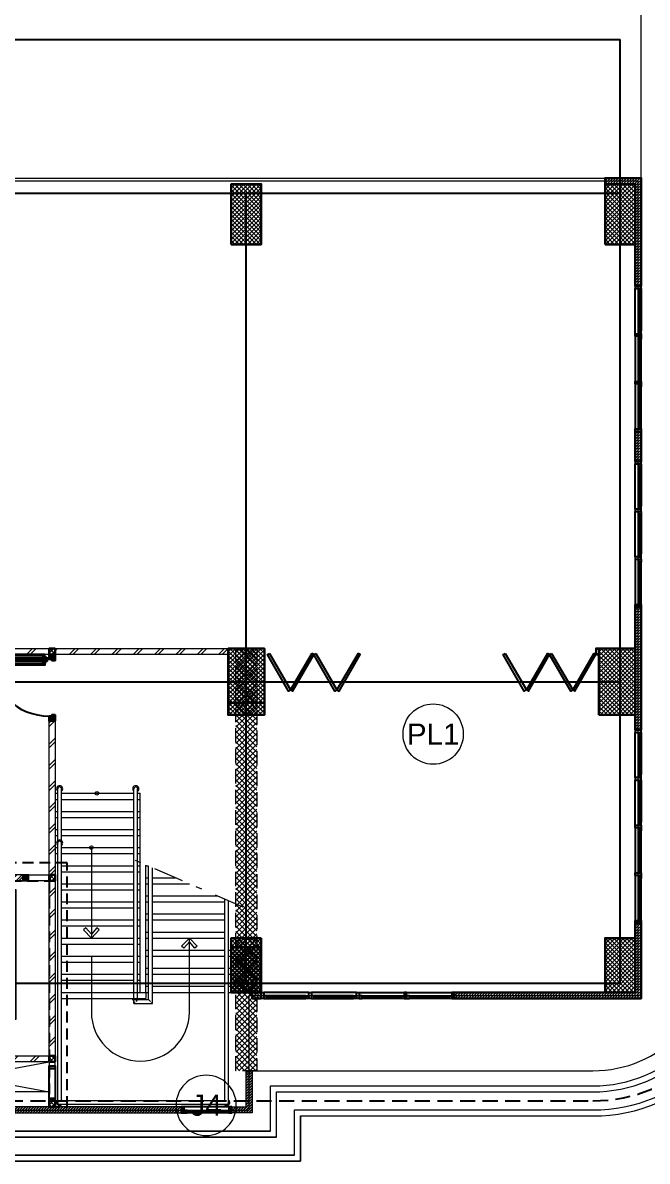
# Model space of a CAD drawing. Header units: millimetres. Extents: x -108 to 357, y -17 to 192.
# Drawn here: x 57.29 to 67.65, y -2.95 to 15.92 of the extents above; entities that cross this region are included whole.
import ezdxf
from ezdxf.enums import TextEntityAlignment as Align

# ---------------------------------------------------------------- set-up
doc = ezdxf.new("R2010")
doc.units = ezdxf.units.MM
for name, pattern in [('$0$HIDDEN', [0.375, 0.25, -0.125]), ('ACAD_ISO02W100', [15, 12, -3]), ('DASHDOT', [1, 0.5, -0.25, 0, -0.25])]:
    doc.linetypes.add(name, pattern=pattern)
doc.layers.get('defpoints').update_dxf_attribs({"color": 1})
for name, color, linetype, lineweight in [('ars', 11, 'Continuous', 0), ('ars @ 1', 11, 'Continuous', 0), ('ARSIR', 31, 'Continuous', 5), ('ARSIR @ 1', 31, 'Continuous', 5), ('ARSIR KOLOM @ 1', 8, 'Continuous', 13), ('DINDING', 71, 'Continuous', 20), ('KACA', 151, 'Continuous', 5), ('KOL', 1, 'Continuous', 30), ('KOLOM', 4, 'Continuous', 9), ('lan', 7, 'Continuous', 15), ('LIFT', 15, 'Continuous', 15), ('NOT', 7, 'Continuous', 20), ('SANITAIR', 15, 'Continuous', 9), ('Stair', 7, 'Continuous', 15), ('tem', 5, 'Continuous', 20)]:
    doc.layers.add(name, color=color, linetype=linetype, lineweight=lineweight)
doc.layers.add('as', color=1, linetype='Continuous', plot=False)
for name, color, linetype in [('HID', 1, 'Continuous'), ('Kusen', 30, 'Continuous'), ('STL', 6, 'Continuous')]:
    doc.layers.add(name, color=color, linetype=linetype)
doc.layers.add('POLYLINE TPAK', color=4, linetype='Continuous', lineweight=20, plot=False)
doc.styles.add('S', font='simplex', dxfattribs={"width": 0.75})
doc.styles.get("Standard").update_dxf_attribs({"font": 'arial.ttf'})
pattern_1 = [(45, (0, -5), (-0.03535534, 0.03535534), []), (135, (0, -5), (-0.03535534, -0.03535534), [])]
pattern_2 = [(225, (1.1, 1e-06), (-0.014142, 0.014142), []), (135, (1.1, 1e-06), (0.014142, 0.014142), [])]
pattern_3 = [(315, (-2e-13, 1e-06), (0.014142, 0.014142), []), (45, (-2e-13, 1e-06), (-0.014142, 0.014142), [])]
pattern_4 = [(45, (1583.21095, -452.5532), (-0.176776695, 0.176776695), []), (45, (1583.27345, -452.5532), (-0.176776695, 0.176776695), [])]
pattern_5 = [(225, (0.55, -51.300008), (0.022097087, -0.022097087), [])]

# ---------------------------------------------------------------- blocks, each defined once
blk = doc.blocks.new('NAV')
blk.add_circle((0, -0.4), 0.4)
at = {"style": 'S', "width": 0.75, "flags": 4}
blk.add_attdef('AV', text='', height=0.3, dxfattribs=at).set_placement((0, -0.4), align=Align.MIDDLE)
blk = doc.blocks.new('k1')
at = {"layer": 'ars'}
h = blk.add_hatch(dxfattribs=at)
h.set_pattern_fill('_USER', color=256, scale=0.05, angle=45, double=1, pattern_type=0)
h.set_pattern_definition(pattern_1)
h.paths.add_polyline_path([(-0.3, -0.55), (0.3, -0.55), (0.3, 0.55), (-0.3, 0.55)])
at = {"layer": 'KOL'}
blk.add_lwpolyline([(-0.3, -0.55), (0.3, -0.55), (0.3, 0.55), (-0.3, 0.55)], close=True, dxfattribs=at)
blk = doc.blocks.new('k3')
at = {"layer": 'ars'}
h = blk.add_hatch(dxfattribs=at)
h.set_pattern_fill('_USER', color=256, scale=0.05, angle=45, double=1, pattern_type=0)
h.set_pattern_definition([(45, (0, -5.05), (-0.03535534, 0.03535534), []), (135, (0, -5.05), (-0.03535534, -0.03535534), [])])
h.paths.add_polyline_path([(-0.25, -0.45), (0.25, -0.45), (0.25, 0.45), (-0.25, 0.45)])
at = {"layer": 'KOL'}
blk.add_lwpolyline([(-0.25, -0.45), (0.25, -0.45), (0.25, 0.45), (-0.25, 0.45)], close=True, dxfattribs=at)
blk = doc.blocks.new('k2')
at = {"layer": 'ars'}
h = blk.add_hatch(dxfattribs=at)
h.set_pattern_fill('_USER', color=256, scale=0.05, angle=45, double=1, pattern_type=0)
h.set_pattern_definition(pattern_1)
h.paths.add_polyline_path([(-0.25, -0.5), (0.25, -0.5), (0.25, 0.5), (-0.25, 0.5)])
at = {"layer": 'KOL'}
blk.add_lwpolyline([(-0.25, -0.5), (0.25, -0.5), (0.25, 0.5), (-0.25, 0.5)], close=True, dxfattribs=at)
blk = doc.blocks.new('T. J2')
at = {"layer": 'KACA', "color": 141}
blk.add_lwpolyline([(-0.379, 0.077), (0.291, 0.077), (0.291, 0.082), (-0.379, 0.082)], close=True, dxfattribs=at)
at = {"layer": 'Kusen'}
for p, q in [((-0.419, 0), (0.331, 0)), ((-0.369, 0.1), (0.281, 0.1)), ((0.281, 0.06), (-0.369, 0.06))]:
    blk.add_line(p, q, dxfattribs=at)
for points in [[(-0.459, 0), (-0.419, 0), (-0.419, 0.1), (-0.459, 0.1)], [(0.331, 0), (0.371, 0), (0.371, 0.1), (0.331, 0.1)]]:
    blk.add_lwpolyline(points, close=True, dxfattribs=at)
for points in [[(-0.369, 0.077), (-0.369, 0.06), (-0.419, 0.06), (-0.419, 0.1), (-0.369, 0.1), (-0.369, 0.082), (-0.379, 0.082), (-0.379, 0.077), (-0.369, 0.077)], [(0.281, 0.077), (0.281, 0.06), (0.331, 0.06), (0.331, 0.1), (0.281, 0.1), (0.281, 0.082), (0.291, 0.082), (0.291, 0.077), (0.281, 0.077)]]:
    blk.add_lwpolyline(points, dxfattribs=at)
blk = doc.blocks.new('BV 320')
at = {"layer": 'KACA'}
for points in [[(0.0275, 3.12), (0.0275, 2.45), (0.0325, 2.45), (0.0325, 3.12)], [(0.0275, 2.33), (0.0275, 1.66), (0.0325, 1.66), (0.0325, 2.33)], [(0.0275, 0.87), (0.0275, 1.54), (0.0325, 1.54), (0.0325, 0.87)], [(0.0275, 0.08), (0.0275, 0.75), (0.0325, 0.75), (0.0325, 0.08)]]:
    blk.add_lwpolyline(points, close=True, dxfattribs=at)
at = {"layer": 'Kusen'}
for p, q in [((-0.05, 2.41), (-0.05, 3.16)), ((0.01, 2.46), (0.01, 3.11)), ((0.05, 3.11), (0.05, 2.46)), ((-0.05, 1.62), (-0.05, 2.37)), ((0.01, 1.67), (0.01, 2.32)), ((0.05, 2.32), (0.05, 1.67)), ((-0.05, 1.58), (-0.05, 0.83)), ((0.01, 1.53), (0.01, 0.88)), ((0.05, 0.88), (0.05, 1.53)), ((-0.05, 0.79), (-0.05, 0.04)), ((0.01, 0.74), (0.01, 0.09)), ((0.05, 0.09), (0.05, 0.74))]:
    blk.add_line(p, q, dxfattribs=at)
for points in [[(-0.05, 3.2), (-0.05, 3.16), (0.05, 3.16), (0.05, 3.2)], [(-0.05, 2.41), (-0.05, 2.37), (0.05, 2.37), (0.05, 2.41)], [(-0.05, 1.58), (-0.05, 1.62), (0.05, 1.62), (0.05, 1.58)], [(-0.05, 0.79), (-0.05, 0.83), (0.05, 0.83), (0.05, 0.79)], [(-0.05, 0), (-0.05, 0.04), (0.05, 0.04), (0.05, 0)]]:
    blk.add_lwpolyline(points, close=True, dxfattribs=at)
for points in [[(0.0275, 3.11), (0.01, 3.11), (0.01, 3.16), (0.05, 3.16), (0.05, 3.11), (0.0325, 3.11), (0.0325, 3.12), (0.0275, 3.12), (0.0275, 3.11)], [(0.0275, 2.46), (0.01, 2.46), (0.01, 2.41), (0.05, 2.41), (0.05, 2.46), (0.0325, 2.46), (0.0325, 2.45), (0.0275, 2.45), (0.0275, 2.46)], [(0.0275, 2.32), (0.01, 2.32), (0.01, 2.37), (0.05, 2.37), (0.05, 2.32), (0.0325, 2.32), (0.0325, 2.33), (0.0275, 2.33), (0.0275, 2.32)], [(0.0275, 1.67), (0.01, 1.67), (0.01, 1.62), (0.05, 1.62), (0.05, 1.67), (0.0325, 1.67), (0.0325, 1.66), (0.0275, 1.66), (0.0275, 1.67)], [(0.0275, 1.53), (0.01, 1.53), (0.01, 1.58), (0.05, 1.58), (0.05, 1.53), (0.0325, 1.53), (0.0325, 1.54), (0.0275, 1.54), (0.0275, 1.53)], [(0.0275, 0.88), (0.01, 0.88), (0.01, 0.83), (0.05, 0.83), (0.05, 0.88), (0.0325, 0.88), (0.0325, 0.87), (0.0275, 0.87), (0.0275, 0.88)], [(0.0275, 0.74), (0.01, 0.74), (0.01, 0.79), (0.05, 0.79), (0.05, 0.74), (0.0325, 0.74), (0.0325, 0.75), (0.0275, 0.75), (0.0275, 0.74)], [(0.0275, 0.09), (0.01, 0.09), (0.01, 0.04), (0.05, 0.04), (0.05, 0.09), (0.0325, 0.09), (0.0325, 0.08), (0.0275, 0.08), (0.0275, 0.09)]]:
    blk.add_lwpolyline(points, dxfattribs=at)
blk = doc.blocks.new('BV 241')
at = {"layer": 'Kusen'}
for p, q in [((-0.415, 0), (-1.165, 0)), ((-1.115, 0.1), (-0.465, 0.1)), ((-0.465, 0.06), (-1.115, 0.06)), ((-0.375, 0), (0.375, 0)), ((0.325, 0.1), (-0.325, 0.1)), ((-0.325, 0.06), (0.325, 0.06)), ((1.115, 0.1), (0.465, 0.1)), ((0.465, 0.06), (1.115, 0.06)), ((0.415, 0), (1.165, 0))]:
    blk.add_line(p, q, dxfattribs=at)
for points in [[(-1.205, 0), (-1.165, 0), (-1.165, 0.1), (-1.205, 0.1)], [(-0.375, 0), (-0.415, 0), (-0.415, 0.1), (-0.375, 0.1)], [(0.415, 0), (0.375, 0), (0.375, 0.1), (0.415, 0.1)], [(1.205, 0), (1.165, 0), (1.165, 0.1), (1.205, 0.1)]]:
    blk.add_lwpolyline(points, close=True, dxfattribs=at)
for points in [[(-1.115, 0.0775), (-1.115, 0.06), (-1.165, 0.06), (-1.165, 0.1), (-1.115, 0.1), (-1.115, 0.0825), (-1.125, 0.0825), (-1.125, 0.0775), (-1.115, 0.0775)], [(-0.465, 0.0775), (-0.465, 0.06), (-0.415, 0.06), (-0.415, 0.1), (-0.465, 0.1), (-0.465, 0.0825), (-0.455, 0.0825), (-0.455, 0.0775), (-0.465, 0.0775)], [(-0.325, 0.0775), (-0.325, 0.06), (-0.375, 0.06), (-0.375, 0.1), (-0.325, 0.1), (-0.325, 0.0825), (-0.335, 0.0825), (-0.335, 0.0775), (-0.325, 0.0775)], [(0.325, 0.0775), (0.325, 0.06), (0.375, 0.06), (0.375, 0.1), (0.325, 0.1), (0.325, 0.0825), (0.335, 0.0825), (0.335, 0.0775), (0.325, 0.0775)], [(0.465, 0.0775), (0.465, 0.06), (0.415, 0.06), (0.415, 0.1), (0.465, 0.1), (0.465, 0.0825), (0.455, 0.0825), (0.455, 0.0775), (0.465, 0.0775)], [(1.115, 0.0775), (1.115, 0.06), (1.165, 0.06), (1.165, 0.1), (1.115, 0.1), (1.115, 0.0825), (1.125, 0.0825), (1.125, 0.0775), (1.115, 0.0775)]]:
    blk.add_lwpolyline(points, dxfattribs=at)
at = {"layer": 'Kusen', "color": 141}
for points in [[(-1.125, 0.0775), (-0.455, 0.0775), (-0.455, 0.0825), (-1.125, 0.0825)], [(0.335, 0.0775), (-0.335, 0.0775), (-0.335, 0.0825), (0.335, 0.0825)], [(1.125, 0.0775), (0.455, 0.0775), (0.455, 0.0825), (1.125, 0.0825)]]:
    blk.add_lwpolyline(points, close=True, dxfattribs=at)
blk = doc.blocks.new("k3'")
at = {"layer": 'ars'}
h = blk.add_hatch(dxfattribs=at)
h.set_pattern_fill('_USER', color=256, scale=0.05, angle=45, double=1, pattern_type=0)
h.set_pattern_definition([(45, (0, -4.975), (-0.03535534, 0.03535534), []), (135, (0, -4.975), (-0.03535534, -0.03535534), [])])
h.paths.add_polyline_path([(-0.25, -0.375), (0.25, -0.375), (0.25, 0.375), (-0.25, 0.375)])
at = {"layer": 'KOL'}
blk.add_lwpolyline([(-0.25, -0.375), (0.25, -0.375), (0.25, 0.375), (-0.25, 0.375)], close=True, dxfattribs=at)
blk = doc.blocks.new("k1'")
at = {"layer": 'ars'}
h = blk.add_hatch(dxfattribs=at)
h.set_pattern_fill('_USER', color=256, scale=0.05, angle=45, double=1, pattern_type=0)
h.set_pattern_definition(pattern_1)
h.paths.add_polyline_path([(-0.3, -0.45), (0.3, -0.45), (0.3, 0.45), (-0.3, 0.45)])
at = {"layer": 'KOL'}
blk.add_lwpolyline([(-0.3, -0.45), (0.3, -0.45), (0.3, 0.45), (-0.3, 0.45)], close=True, dxfattribs=at)
blk = doc.blocks.new('KLOPRAK-10')
at = {"layer": 'ARSIR KOLOM @ 1'}
blk.add_hatch(color=256, dxfattribs=at).paths.add_polyline_path([(390.015, -20.575), (390.115, -20.575), (390.115, -20.475), (390.015, -20.475)])
at = {"layer": 'as'}
blk.add_line((390.115, -20.475), (390.015, -20.575), dxfattribs=at)
blk.add_lwpolyline([(390.015, -20.475), (390.115, -20.575)], dxfattribs=at)
at = {"layer": 'KOLOM'}
blk.add_lwpolyline([(390.015, -20.575), (390.115, -20.575), (390.115, -20.475), (390.015, -20.475)], close=True, dxfattribs=at)
blk = doc.blocks.new('D-P90')
at = {"layer": 'ars'}
h = blk.add_hatch(dxfattribs=at)
h.set_pattern_fill('ANSI37', color=256, scale=0.005, angle=-90, style=0)
h.set_pattern_definition([(45, (-1350.94906, -1248.591899), (0.01122532015, -0.01122532015), []), (315, (-1350.94906, -1248.591899), (-0.01122532015, -0.01122532015), [])])
h.paths.add_polyline_path([(0.009, -0.183, -0.414214), (0.01, -0.184), (0.01, -1.116, -0.414214), (0.009, -1.117), (-0.034, -1.117, 0.414214), (-0.037, -1.12), (-0.037, -1.142, -1), (-0.038, -1.142), (-0.038, -0.158, -1), (-0.037, -0.158), (-0.037, -0.181, 0.414214), (-0.034, -0.183)])
at = {"layer": 'as'}
for p, q in [((-0.04, -0.158), (-0.046, -0.158)), ((-0.042, -0.161), (-0.042, -0.155))]:
    blk.add_line(p, q, dxfattribs=at)
at = {"layer": 'HID'}
for p, q in [((-0.044, -0.125), (-0.092, -0.077)), ((-0.042, -0.123), (-0.091, -0.075)), ((-0.066, -0.147), (-0.023, -0.104)), ((-0.063, -0.147), (-0.023, -0.107)), ((0.966, -0.147), (0.923, -0.104)), ((0.963, -0.147), (0.923, -0.107)), ((0.942, -0.123), (0.991, -0.075)), ((0.944, -0.125), (0.992, -0.077))]:
    blk.add_line(p, q, dxfattribs=at)
for points in [[(-0.044, -0.125), (-0.044, -0.125), (-0.042, -0.123), (-0.042, -0.123)], [(0.944, -0.125), (0.944, -0.125), (0.942, -0.123), (0.942, -0.123)]]:
    blk.add_lwpolyline(points, dxfattribs=at)
at = {"layer": 'KOL'}
blk.add_line((0.97, -0.13), (0.97, -0.15), dxfattribs=at)
at = {"layer": 'Kusen'}
for p, q in [((-0.042, -0.155), (-0.038, -0.156)), ((-0.042, -0.157), (-0.038, -0.158))]:
    blk.add_line(p, q, dxfattribs=at)
at = {"layer": 'Kusen', "ltscale": 2}
for p, q in [((-0.099, -0.221), (-0.099, -1.06)), ((-0.079, -0.241), (-0.079, -1.06)), ((-0.074, -0.211), (-0.04, -0.211)), ((-0.074, -0.221), (-0.074, -0.211)), ((-0.074, -0.251), (-0.074, -0.241)), ((-0.074, -0.251), (-0.04, -0.251)), ((-0.061, -0.251), (-0.061, -0.211)), ((-0.04, -0.251), (-0.04, -0.211)), ((0.046, -0.211), (0.012, -0.211)), ((0.012, -0.251), (0.012, -0.211)), ((0.046, -0.251), (0.012, -0.251)), ((0.033, -0.251), (0.033, -0.211)), ((0.046, -0.221), (0.046, -0.211)), ((0.046, -0.251), (0.046, -0.241)), ((0.053, -0.241), (0.053, -1.06)), ((0.073, -0.221), (0.073, -1.06)), ((-0.074, -1.05), (-0.04, -1.05)), ((-0.074, -1.05), (-0.074, -1.06)), ((-0.074, -1.08), (-0.074, -1.09)), ((-0.074, -1.09), (-0.04, -1.09)), ((-0.061, -1.05), (-0.061, -1.09)), ((-0.04, -1.05), (-0.04, -1.09)), ((0.046, -1.05), (0.012, -1.05)), ((0.012, -1.05), (0.012, -1.09)), ((0.046, -1.09), (0.012, -1.09)), ((0.033, -1.05), (0.033, -1.09)), ((0.046, -1.05), (0.046, -1.06)), ((0.046, -1.08), (0.046, -1.09))]:
    blk.add_line(p, q, dxfattribs=at)
for points in [[(-0.099, -0.241), (-0.061, -0.241), (-0.061, -0.221), (-0.099, -0.221), (-0.099, -0.241)], [(0.073, -0.241), (0.033, -0.241), (0.033, -0.221), (0.073, -0.221), (0.073, -0.241)], [(-0.101, -1.06), (-0.061, -1.06), (-0.061, -1.08), (-0.101, -1.08), (-0.101, -1.06)], [(0.073, -1.06), (0.033, -1.06), (0.033, -1.08), (0.073, -1.08), (0.073, -1.06)]]:
    blk.add_lwpolyline(points, dxfattribs=at)
at = {"layer": 'Kusen'}
blk.add_circle((-0.042, -0.158), 0.001, dxfattribs=at)
for radius, start, end in [(0.0025, 75.7804, 11.3851), (0.961, 270, 0.4597)]:
    blk.add_arc((-0.042, -0.158), radius, start, end, dxfattribs=at)
at = {"layer": 'STL'}
for p, q in [((-0.038, -0.158), (-0.038, -1.142)), ((-0.037, -0.181), (-0.037, -0.158)), ((-0.034, -0.183), (0.009, -0.183)), ((0.01, -0.184), (0.01, -1.116)), ((-0.037, -1.12), (-0.037, -1.142)), ((-0.034, -1.117), (0.009, -1.117))]:
    blk.add_line(p, q, dxfattribs=at)
for points in [[(0, -0.1), (0, -0.103), (-0.019, -0.103, 0.414214), (-0.02, -0.105), (-0.02, -0.148, -0.414214), (-0.022, -0.15), (-0.068, -0.15, -0.414214), (-0.07, -0.148), (-0.07, -0.13), (-0.067, -0.13), (-0.067, -0.146, 0.414214), (-0.065, -0.147), (-0.024, -0.147, 0.414214), (-0.023, -0.146), (-0.023, -0.102, -0.414214), (-0.021, -0.1)], [(0.9, -0.1), (0.9, -0.103), (0.919, -0.103, -0.414214), (0.92, -0.105), (0.92, -0.148, 0.414214), (0.922, -0.15), (0.968, -0.15, 0.414214), (0.97, -0.148), (0.97, -0.13), (0.967, -0.13), (0.967, -0.146, -0.414214), (0.966, -0.147), (0.925, -0.147, -0.414214), (0.923, -0.146), (0.923, -0.102, 0.414214), (0.921, -0.1)]]:
    blk.add_lwpolyline(points, format="xyb", close=True, dxfattribs=at)
blk.add_lwpolyline([(0.009, -0.182), (-0.034, -0.182, -0.414214), (-0.035, -0.181), (-0.035, -0.158, 1), (-0.04, -0.158), (-0.04, -1.142, 1), (-0.035, -1.142), (-0.035, -1.12, -0.414214), (-0.034, -1.119), (0.009, -1.119, 0.414214), (0.012, -1.116), (0.012, -0.184)], format="xyb", dxfattribs=at)
for centre, radius, start, end in [((-0.038, -0.158), 0.00075, 0, 180), ((-0.034, -0.181), 0.0025, 180, 270), ((0.009, -0.184), 0.0025, 360, 90), ((0.009, -0.184), 0.001, 360, 90), ((-0.034, -1.12), 0.0025, 90, 180), ((0.009, -1.116), 0.001, 270, 0), ((-0.038, -1.142), 0.00075, 180, 0)]:
    blk.add_arc(centre, radius, start, end, dxfattribs=at)
blk = doc.blocks.new('PINTU DARURAT')
at = {"layer": 'ARSIR'}
h = blk.add_hatch(dxfattribs=at)
h.set_pattern_fill('_USER', color=256, scale=0.02, angle=315, style=0, double=1, pattern_type=0)
h.set_pattern_definition(pattern_3)
edge = h.paths.add_edge_path()
edge.add_line((0, 0), (0.1, 0))
edge.add_line((0.1, 0), (0.1, 0.05))
edge.add_line((0.1, 0.05), (0.077, 0.05))
edge.add_line((0.077, 0.05), (0.077, 0.096))
edge.add_arc((0.076, 0.096), 0.0015, 360, 450)
edge.add_line((0.075, 0.097), (0.035, 0.097))
edge.add_arc((0.035, 0.096), 0.0015, 90, 180)
edge.add_line((0.033, 0.096), (0.033, 0.08))
edge.add_line((0.033, 0.08), (0.03, 0.08))
edge.add_line((0.03, 0.08), (0.03, 0.1))
edge.add_line((0.03, 0.1), (0, 0.1))
edge.add_line((0, 0.1), (0, 0))
h = blk.add_hatch(dxfattribs=at)
h.set_pattern_fill('_USER', color=256, scale=0.02, angle=315, style=0, double=1, pattern_type=0)
h.set_pattern_definition(pattern_3)
edge = h.paths.add_edge_path()
edge.add_line((0, 0), (0.1, 0))
edge.add_line((0.1, 0), (0.1, 0.05))
edge.add_line((0.1, 0.05), (0.077, 0.05))
edge.add_line((0.077, 0.05), (0.077, 0.096))
edge.add_arc((0.076, 0.096), 0.0015, 360, 450)
edge.add_line((0.075, 0.097), (0.035, 0.097))
edge.add_arc((0.035, 0.096), 0.0015, 90, 180)
edge.add_line((0.033, 0.096), (0.033, 0.08))
edge.add_line((0.033, 0.08), (0.03, 0.08))
edge.add_line((0.03, 0.08), (0.03, 0.1))
edge.add_line((0.03, 0.1), (0, 0.1))
edge.add_line((0, 0.1), (0, 0))
h = blk.add_hatch(dxfattribs=at)
h.set_pattern_fill('_USER', color=256, scale=0.02, angle=315, style=0, double=1, pattern_type=0)
h.set_pattern_definition(pattern_2)
edge = h.paths.add_edge_path()
edge.add_line((1.1, 0), (1, 0))
edge.add_line((1, 0), (1, 0.05))
edge.add_line((1, 0.05), (1.023, 0.05))
edge.add_line((1.023, 0.05), (1.023, 0.096))
edge.add_arc((1.024, 0.096), 0.0015, -630, -540, ccw=False)
edge.add_line((1.024, 0.097), (1.065, 0.097))
edge.add_arc((1.065, 0.096), 0.0015, -360, -270, ccw=False)
edge.add_line((1.067, 0.096), (1.067, 0.08))
edge.add_line((1.067, 0.08), (1.07, 0.08))
edge.add_line((1.07, 0.08), (1.07, 0.1))
edge.add_line((1.07, 0.1), (1.1, 0.1))
edge.add_line((1.1, 0.1), (1.1, 0))
h = blk.add_hatch(dxfattribs=at)
h.set_pattern_fill('_USER', color=256, scale=0.02, angle=315, style=0, double=1, pattern_type=0)
h.set_pattern_definition(pattern_2)
edge = h.paths.add_edge_path()
edge.add_line((1.1, 0), (1, 0))
edge.add_line((1, 0), (1, 0.05))
edge.add_line((1, 0.05), (1.023, 0.05))
edge.add_line((1.023, 0.05), (1.023, 0.096))
edge.add_arc((1.024, 0.096), 0.0015, -630, -540, ccw=False)
edge.add_line((1.024, 0.097), (1.065, 0.097))
edge.add_arc((1.065, 0.096), 0.0015, -360, -270, ccw=False)
edge.add_line((1.067, 0.096), (1.067, 0.08))
edge.add_line((1.067, 0.08), (1.07, 0.08))
edge.add_line((1.07, 0.08), (1.07, 0.1))
edge.add_line((1.07, 0.1), (1.1, 0.1))
edge.add_line((1.1, 0.1), (1.1, 0))
at = {"layer": 'KOL'}
blk.add_line((1.1, 0.1), (1.1, 0), dxfattribs=at)
blk.add_line((1.1, 0.1), (1.1, 0), dxfattribs=at)
blk.add_line((1.1, 0.1), (1.1, 0), dxfattribs=at)
blk.add_line((1.1, 0.1), (1.1, 0), dxfattribs=at)
for points in [[(0, 0), (0.1, 0), (0.1, 0.05), (0.077, 0.05), (0.077, 0.096, 0.414214), (0.075, 0.097), (0.035, 0.097, 0.414214), (0.033, 0.096), (0.033, 0.08), (0.03, 0.08), (0.03, 0.1), (0, 0.1)], [(0, 0), (0.1, 0), (0.1, 0.05), (0.077, 0.05), (0.077, 0.096, 0.414214), (0.075, 0.097), (0.035, 0.097, 0.414214), (0.033, 0.096), (0.033, 0.08), (0.03, 0.08), (0.03, 0.1), (0, 0.1)], [(1.1, 0), (1, 0), (1, 0.05), (1.023, 0.05), (1.023, 0.096, -0.414214), (1.024, 0.097), (1.065, 0.097, -0.414214), (1.067, 0.096), (1.067, 0.08), (1.07, 0.08), (1.07, 0.1), (1.1, 0.1)], [(1.1, 0), (1, 0), (1, 0.05), (1.023, 0.05), (1.023, 0.096, -0.414214), (1.024, 0.097), (1.065, 0.097, -0.414214), (1.067, 0.096), (1.067, 0.08), (1.07, 0.08), (1.07, 0.1), (1.1, 0.1)]]:
    blk.add_lwpolyline(points, format="xyb", close=True, dxfattribs=at)
at = {"layer": 'Kusen', "xscale": -1, "rotation": 180}
blk.add_blockref('D-P90', (0.1, -0.05), dxfattribs=at)
blk = doc.blocks.new('K 10.10')
at = {"layer": 'ars'}
h = blk.add_hatch(dxfattribs=at)
h.set_pattern_fill('_USER', color=256, scale=0.05, angle=45, double=1, pattern_type=0)
h.set_pattern_definition([(45, (0, 0), (-0.035355339, 0.035355339), []), (135, (0, 0), (-0.035355339, -0.035355339), [])])
h.paths.add_polyline_path([(1560.538, 1380.407), (1560.638, 1380.407), (1560.638, 1380.507), (1560.538, 1380.507)])
at = {"layer": 'KOL'}
blk.add_lwpolyline([(1560.538, 1380.407), (1560.638, 1380.407), (1560.638, 1380.507), (1560.538, 1380.507)], close=True, dxfattribs=at)
blk = doc.blocks.new('P.SHAFT')
for points in [[(-0.05, 0.54), (-0.05, 0.58), (0.05, 0.58), (0.05, 0.54)], [(-0.05, 0.04), (-0.05, 0.54), (0.05, 0.54), (0.05, 0.04)], [(-0.05, 0), (-0.05, 0.04), (0.05, 0.04), (0.05, 0)]]:
    blk.add_lwpolyline(points, close=True)
blk = doc.blocks.new('T.DAR')
at = {"layer": 'ars'}
h = blk.add_hatch(dxfattribs=at)
h.set_pattern_fill('ANSI31', color=256, scale=0.25, style=0)
h.set_pattern_definition(pattern_5)
h.paths.add_polyline_path([(0.2, 7), (0.3, 7), (0.3, 7.6), (0.55, 7.6), (0.55, 7.7), (0.2, 7.7)])
h = blk.add_hatch(dxfattribs=at)
h.set_pattern_fill('ANSI31', color=256, scale=0.25, style=0)
h.set_pattern_definition(pattern_5)
edge = h.paths.add_edge_path()
edge.add_line((0.2, 7), (0.2, 7.7))
edge.add_line((0.2, 7.7), (0.55, 7.7))
edge.add_line((0.55, 7.7), (0.55, 7.6))
edge.add_line((0.55, 7.6), (0.3, 7.6))
edge.add_line((0.3, 7.6), (0.3, 7))
edge.add_line((0.3, 7), (0.2, 7))
h = blk.add_hatch(dxfattribs=at)
h.set_pattern_fill('ANSI31', color=256, scale=0.25, style=0)
h.set_pattern_definition([(225, (6.599998, -51.300008), (0.022097087, -0.022097087), [])])
h.paths.add_polyline_path([(6.5, 7), (6.6, 7), (6.6, 7.7), (1.38, 7.7), (1.38, 7.6), (6.5, 7.6)])
h = blk.add_hatch(dxfattribs=at)
h.set_pattern_fill('ANSI37', color=256, scale=0.02, style=0)
h.set_pattern_definition([(45, (268.691906, -190.19392), (-0.044901281, 0.044901281), []), (135, (268.691906, -190.19392), (-0.044901281, -0.044901281), [])])
h.paths.add_polyline_path([(0.475, 0), (0.125, 0), (0.125, 7), (0.475, 7)])
h = blk.add_hatch(dxfattribs=at)
h.set_pattern_fill('ANSI37', color=256, scale=0.02, style=0)
h.set_pattern_definition([(45, (6.5, -8e-06), (-0.0449013, 0.0449013), []), (135, (6.5, -8e-06), (-0.0449013, -0.0449013), [])])
h.paths.add_polyline_path([(6.45, 2.2), (6.8, 2.2), (6.8, 7), (6.45, 7)])
h = blk.add_hatch(dxfattribs=at)
h.set_pattern_fill('TEMBOK', color=256, scale=0.25)
h.set_pattern_definition([(45, (6.5, -51.72), (-0.1767767, 0.1767767), []), (45, (6.5625, -51.72), (-0.1767767, 0.1767767), [])])
h.paths.add_polyline_path([(6.55, 3.17), (6.45, 3.17), (6.45, 4.95), (6.55, 4.95)])
h = blk.add_hatch(dxfattribs=at)
h.set_pattern_fill('TEMBOK', color=256, scale=0.25)
h.set_pattern_definition([(45, (0.71143, -49.94), (-0.1767767, 0.1767767), []), (45, (0.77393, -49.94), (-0.1767767, 0.1767767), [])])
h.paths.add_polyline_path([(5.861, 3.75), (6.45, 3.75), (6.45, 3.85), (5.861, 3.85)])
at = {"layer": 'ars @ 1'}
h = blk.add_hatch(dxfattribs=at)
h.set_pattern_fill('TEMBOK', color=256, scale=0.25)
h.set_pattern_definition([(45, (33.3, 5.805), (-0.1767767, 0.1767767), []), (45, (33.3625, 5.805), (-0.1767767, 0.1767767), [])])
h.paths.add_polyline_path([(6.4, 6.85), (6.4, 6.75), (3.662, 6.75), (3.662, 6.85)])
h = blk.add_hatch(dxfattribs=at)
h.set_pattern_fill('TEMBOK', color=256, scale=0.25)
h.set_pattern_definition([(45, (1583.11878, -452.5532), (-0.176776695, 0.176776695), []), (45, (1583.18128, -452.5532), (-0.176776695, 0.176776695), [])])
h.paths.add_polyline_path([(3.57, 1.2), (3.47, 1.2), (3.47, 6.75), (3.57, 6.75)])
h = blk.add_hatch(dxfattribs=at)
h.set_pattern_fill('TEMBOK', color=256, scale=0.25)
h.set_pattern_definition(pattern_4)
h.paths.add_polyline_path([(0.6, 0), (0.6, 0.1), (3.562, 0.1), (3.562, 0)])
h = blk.add_hatch(dxfattribs=at)
h.set_pattern_fill('TEMBOK', color=256, scale=0.25)
h.set_pattern_definition(pattern_4)
h.paths.add_polyline_path([(3.662, 0), (3.662, 0.1), (5.1, 0.1), (5.1, 0)])
at = {"layer": 'ARSIR @ 1'}
h = blk.add_hatch(dxfattribs=at)
h.set_pattern_fill('ANSI32', color=256, scale=0.01, style=0, double=1)
h.set_pattern_definition([(45, (0.79921, 3.74999), (0.067352, -0.067352), []), (45, (0.79921, 3.79489), (0.067352, -0.067352), [])])
h.paths.add_polyline_path([(4.006, 3.85), (4.006, 3.75), (4.249, 3.75), (4.249, 3.85)])
h = blk.add_hatch(dxfattribs=at)
h.set_pattern_fill('ANSI32', color=256, scale=0.01, style=0, double=1)
h.set_pattern_definition([(45, (2.49209, 3.74999), (0.067352, -0.067352), []), (45, (2.49209, 3.79489), (0.067352, -0.067352), [])])
h.paths.add_polyline_path([(5.655, 3.85), (5.655, 3.75), (5.761, 3.75), (5.761, 3.85)])
at = {"layer": 'defpoints', "color": 3, "linetype": 'ACAD_ISO02W100', "ltscale": 0.015}
blk.add_lwpolyline([(6.45, 3.55), (6.45, 3.85), (3.57, 3.85), (3.57, 7.6), (3.57, 7.6), (3.27, 7.6), (3.27, 3.55), (6.45, 3.55)], dxfattribs=at)
at = {"layer": 'DINDING'}
for points in [[(4.006, 3.85), (4.006, 3.75), (4.249, 3.75), (4.249, 3.85)], [(5.655, 3.85), (5.655, 3.75), (5.761, 3.75), (5.761, 3.85)]]:
    blk.add_lwpolyline(points, close=True, dxfattribs=at)
at = {"layer": 'KOLOM', "linetype": 'ACAD_ISO02W100', "ltscale": 0.02}
for points in [[(0.475, 0), (0.125, 0), (0.125, 7), (0.475, 7)], [(6.8, 2.2), (6.45, 2.2), (6.45, 7), (6.8, 7)]]:
    blk.add_lwpolyline(points, close=True, dxfattribs=at)
at = {"layer": 'lan', "linetype": 'Continuous'}
for p, q in [((3.57, 7.35), (6.25, 7.35)), ((6.25, 7.35), (6.25, 6.85))]:
    blk.add_line(p, q, dxfattribs=at)
for points in [[(6.25, 7.35), (3.57, 6.85)], [(6.25, 6.85), (3.57, 7.35)]]:
    blk.add_lwpolyline(points, dxfattribs=at)
at = {"layer": 'LIFT'}
for points in [[(4.114, 4.003), (5.754, 4.003), (5.754, 6.143), (4.114, 6.143)], [(4.134, 4.023), (5.734, 4.023), (5.734, 6.123), (4.134, 6.123)], [(4.249, 3.932), (5.655, 3.932), (5.655, 3.968), (4.249, 3.968)], [(4.249, 3.932), (4.402, 3.932), (4.402, 3.968), (4.249, 3.968)], [(5.502, 3.932), (5.655, 3.932), (5.655, 3.968), (5.502, 3.968)], [(4.402, 3.85), (4.249, 3.85), (4.249, 3.897), (4.402, 3.897)], [(4.402, 3.897), (5.502, 3.897), (5.502, 3.932), (4.402, 3.932)], [(5.502, 3.85), (5.655, 3.85), (5.655, 3.897), (5.502, 3.897)]]:
    blk.add_lwpolyline(points, close=True, dxfattribs=at)
for points in [[(4.249, 3.85), (4.249, 3.75), (4.309, 3.75), (4.367, 3.815), (4.402, 3.815), (4.402, 3.85), (4.249, 3.85)], [(5.655, 3.85), (5.655, 3.75), (5.594, 3.75), (5.537, 3.815), (5.502, 3.815), (5.502, 3.85), (5.655, 3.85)]]:
    blk.add_lwpolyline(points, dxfattribs=at)
at = {"layer": 'tem'}
blk.add_lwpolyline([(0.2, 7), (0.2, 7.7), (0.55, 7.7), (0.55, 7.6), (0.3, 7.6), (0.3, 7), (0.2, 7)], dxfattribs=at)
blk.add_lwpolyline([(0.2, 7), (0.2, 7.7), (0.55, 7.7), (0.55, 7.6), (0.3, 7.6), (0.3, 7), (0.2, 7)], dxfattribs=at)
for points in [[(1.38, 7.7), (1.38, 7.6), (6.5, 7.6), (6.5, 7), (6.6, 7), (6.6, 7.7)], [(3.57, 6.92), (3.47, 6.92), (3.47, 6.85), (3.57, 6.85)], [(6.45, 6.85), (6.45, 6.75), (3.57, 6.75), (3.57, 6.85)], [(3.57, 1.2), (3.47, 1.2), (3.47, 6.75), (3.57, 6.75)], [(3.57, 3.75), (3.57, 3.85), (3.906, 3.85), (3.906, 3.75)], [(5.861, 3.75), (5.861, 3.85), (6.45, 3.85), (6.45, 3.75)], [(0.6, 0), (0.6, 0.1), (3.47, 0.1), (3.47, 0)], [(3.57, 0), (3.57, 0.1), (6.2, 0.1), (6.2, 0)]]:
    blk.add_lwpolyline(points, close=True, dxfattribs=at)
at = {"color": 2}
for p in [(-386.108, 24.325), (-384.253, 24.325)]:
    blk.add_blockref('KLOPRAK-10', p, dxfattribs=at)
at = {"color": 2, "xscale": -1, "rotation": 270}
blk.add_blockref('PINTU DARURAT', (3.47, 0.1), dxfattribs=at)
at = {"layer": 'KOL', "xscale": -1, "rotation": 180}
for name, p in [("k3'", (0.3, 5.325)), ("k3'", (0.3, 5.325)), ('k1', (0.3, 0.55)), ('k1', (6.5, 0.55))]:
    blk.add_blockref(name, p, dxfattribs=at)
at = {"layer": 'KOLOM', "extrusion": (0, 0, -1), "xscale": -1, "zscale": -1, "rotation": 180}
for p in [(-1564.108, 1388.007), (-1564.108, 1387.257), (-1564.108, 1384.257), (-1564.108, 1380.507)]:
    blk.add_blockref('K 10.10', p, dxfattribs=at)
at = {"layer": 'Kusen'}
blk.add_blockref('T. J2', (0.999, 7.6), dxfattribs=at)
blk.add_blockref('T. J2', (0.999, 7.6), dxfattribs=at)
at = {"layer": 'Kusen', "color": 2, "rotation": 179.9999772094499}
blk.add_blockref('P.SHAFT', (3.52, 7.5), dxfattribs=at)
blk = doc.blocks.new('A-DAS')
at = {"layer": 'ars'}
h = blk.add_hatch(dxfattribs=at)
h.set_pattern_fill('ANSI31', color=256, scale=0.01, angle=180, style=0)
h.set_pattern_definition([(225, (36.35, 14.9), (0.02245064, -0.02245064), [])])
h.paths.add_polyline_path([(36.95, 16), (36.6, 16), (36.6, 15.9), (36.85, 15.9), (36.85, 14.21), (36.95, 14.21)])
h.paths.add_polyline_path([(36.6, 16), (36.35, 16), (36.35, 15.9), (36.6, 15.9)])
h = blk.add_hatch(dxfattribs=at)
h.set_pattern_fill('ANSI31', color=256, scale=0.01, angle=180, style=0)
h.set_pattern_definition([(225, (36.85, 10.7), (0.0224506, -0.0224506), [])])
h.paths.add_polyline_path([(36.95, 11.8), (36.85, 11.8), (36.85, 11.3), (36.95, 11.3)])
h = blk.add_hatch(dxfattribs=at)
h.set_pattern_fill('ANSI31', color=256, scale=0.01, angle=180, style=0)
h.set_pattern_definition([(225, (36.85, 7.1), (0.02245064, -0.02245064), [])])
h.paths.add_polyline_path([(36.95, 8.89), (36.85, 8.89), (36.85, 6.85), (36.95, 6.85)])
h = blk.add_hatch(dxfattribs=at)
h.set_pattern_fill('ANSI31', color=256, scale=0.01, angle=180, style=0)
h.set_pattern_definition([(225, (-37.8, 2.65), (0.02245064, -0.02245064), [])])
h.paths.add_polyline_path([(33.85, 2.5), (33.85, 2.4), (36.95, 2.4), (36.95, 3.65), (36.85, 3.65), (36.85, 2.5)])
h = blk.add_hatch(dxfattribs=at)
h.set_pattern_fill('ANSI31', color=256, scale=0.01, style=0)
h.set_pattern_definition([(315, (16.350002, 2.500002), (-0.02245064, -0.02245064), [])])
h.paths.add_polyline_path([(30.5, 2.5), (30.65, 2.5), (30.65, 2.4), (30.5, 2.4)])
h = blk.add_hatch(dxfattribs=at)
h.set_pattern_fill('ANSI31', color=256, scale=0.25, style=0)
h.set_pattern_definition([(45, (24.100002, 59.5), (-0.022097087, 0.022097087), [])])
h.paths.add_polyline_path([(24.2, 1.2), (24.1, 1.2), (24.1, 0.5), (29.32, 0.5), (29.32, 0.6), (24.2, 0.6)])
h = blk.add_hatch(dxfattribs=at)
h.set_pattern_fill('ANSI31', color=256, scale=0.25, style=0)
h.set_pattern_definition([(45, (30.15, 59.5), (-0.022097087, 0.022097087), [])])
edge = h.paths.add_edge_path()
edge.add_line((30.5, 1.2), (30.5, 0.5))
edge.add_line((30.5, 0.5), (30.15, 0.5))
edge.add_line((30.15, 0.5), (30.15, 0.6))
edge.add_line((30.15, 0.6), (30.4, 0.6))
edge.add_line((30.4, 0.6), (30.4, 1.2))
edge.add_line((30.4, 1.2), (30.5, 1.2))
for p, q in [((27.274, 0.894), (27.274, 5.875)), ((27.336, 0.956), (27.336, 5.875)), ((28.536, 2.316), (28.536, 5.875)), ((28.599, 2.379), (28.599, 5.875)), ((27.23, 5.7), (27.274, 5.7)), ((27.348, 5.7), (28.536, 5.7)), ((28.599, 5.7), (28.643, 5.7)), ((27.23, 5.4), (27.274, 5.4)), ((27.348, 5.4), (28.536, 5.4)), ((28.599, 5.4), (28.643, 5.4)), ((27.23, 5.1), (27.274, 5.1)), ((27.348, 5.1), (28.536, 5.1)), ((28.599, 5.1), (28.643, 5.1)), ((27.274, 3.633), (27.274, 4.975)), ((27.336, 3.605), (27.336, 4.975)), ((28.536, 3.095), (28.536, 4.975)), ((28.599, 3.068), (28.599, 4.944)), ((27.23, 4.8), (27.274, 4.8)), ((27.23, 4.8), (27.274, 4.8)), ((27.336, 4.8), (28.536, 4.8)), ((27.348, 4.8), (28.536, 4.8)), ((28.599, 4.8), (28.643, 4.8)), ((28.599, 4.8), (28.643, 4.8)), ((28.781, 2.379), (28.781, 4.592)), ((28.781, 2.379), (28.781, 4.592)), ((28.844, 2.316), (28.844, 4.565)), ((28.844, 2.348), (28.844, 4.565)), ((27.336, 4.5), (28.536, 4.5)), ((27.348, 4.5), (28.536, 4.5)), ((28.599, 4.5), (28.643, 4.5)), ((28.599, 4.5), (28.643, 4.5)), ((28.737, 4.4), (28.781, 4.4)), ((28.737, 4.4), (28.781, 4.4)), ((28.844, 4.4), (29.226, 4.4)), ((28.844, 4.4), (29.226, 4.4)), ((27.336, 4.2), (28.536, 4.2)), ((27.348, 4.2), (28.536, 4.2)), ((28.599, 4.2), (28.643, 4.2)), ((28.599, 4.2), (28.643, 4.2)), ((28.737, 4.1), (28.781, 4.1)), ((28.737, 4.1), (28.781, 4.1)), ((28.844, 4.1), (29.919, 4.1)), ((28.844, 4.1), (29.919, 4.1)), ((30.044, 0.956), (30.044, 4.046)), ((30.044, 0.706), (30.044, 4.046)), ((30.106, 0.894), (30.106, 4.019)), ((30.106, 0.644), (30.106, 4.019)), ((27.274, 0.644), (27.274, 3.783)), ((27.336, 3.9), (28.536, 3.9)), ((27.348, 3.9), (28.536, 3.9)), ((28.599, 3.9), (28.643, 3.9)), ((28.599, 3.9), (28.643, 3.9)), ((28.737, 3.8), (28.781, 3.8)), ((28.737, 3.8), (28.781, 3.8)), ((28.844, 3.8), (30.044, 3.8)), ((28.844, 3.8), (30.044, 3.8)), ((27.336, 0.706), (27.336, 3.755)), ((27.348, 3.6), (28.536, 3.6)), ((27.369, 3.6), (28.536, 3.6)), ((28.599, 3.6), (28.643, 3.6)), ((28.599, 3.6), (28.643, 3.6)), ((28.737, 3.5), (28.781, 3.5)), ((28.737, 3.5), (28.781, 3.5)), ((28.844, 3.5), (30.044, 3.5)), ((28.844, 3.5), (30.044, 3.5)), ((27.336, 3.3), (27.349, 3.3)), ((27.348, 3.3), (28.536, 3.3)), ((28.062, 3.3), (28.536, 3.3)), ((28.599, 3.3), (28.643, 3.3)), ((28.599, 3.3), (28.643, 3.3)), ((28.737, 3.2), (28.781, 3.2)), ((28.737, 3.2), (28.781, 3.2)), ((28.844, 3.2), (30.044, 3.2)), ((28.844, 3.2), (30.044, 3.2)), ((30.106, 3.2), (30.15, 3.2)), ((27.336, 3), (28.154, 3)), ((27.348, 3), (28.536, 3)), ((28.599, 3), (28.643, 3)), ((28.737, 2.9), (28.781, 2.9)), ((28.737, 2.9), (28.781, 2.9)), ((28.844, 2.9), (30.044, 2.9)), ((28.844, 2.9), (30.044, 2.9)), ((30.106, 2.9), (30.15, 2.9)), ((27.336, 2.7), (28.536, 2.7)), ((27.348, 2.7), (28.536, 2.7)), ((28.536, 2.348), (28.536, 2.795)), ((28.599, 2.379), (28.599, 2.768)), ((28.599, 2.7), (28.643, 2.7)), ((28.599, 2.7), (28.643, 2.7)), ((28.737, 2.6), (28.781, 2.6)), ((28.737, 2.6), (28.781, 2.6)), ((28.737, 2.5), (28.737, 2.4)), ((28.737, 2.5), (28.737, 2.4)), ((28.844, 2.6), (30.044, 2.6)), ((28.844, 2.6), (30.044, 2.6)), ((30.106, 2.6), (30.15, 2.6)), ((30.106, 2.6), (30.15, 2.6)), ((27.336, 2.4), (28.536, 2.4)), ((27.348, 2.4), (28.536, 2.4)), ((28.507, 2.4), (28.737, 2.4)), ((28.507, 2.379), (28.781, 2.379)), ((28.536, 2.316), (28.844, 2.316)), ((28.568, 2.316), (28.812, 2.316)), ((28.599, 2.379), (28.781, 2.379)), ((27.244, 0.706), (30.044, 0.706)), ((27.244, 0.706), (30.044, 0.706)), ((27.244, 0.706), (30.044, 0.706)), ((27.274, 0.644), (30.106, 0.644)), ((27.274, 0.644), (30.106, 0.644)), ((27.336, 0.706), (30.044, 0.706)), ((27.336, 0.706), (30.044, 0.706))]:
    blk.add_line(p, q, dxfattribs=at)
for points in [[(28.599, 2.379), (28.568, 2.348)], [(28.781, 2.379), (28.812, 2.348)]]:
    blk.add_lwpolyline(points, dxfattribs=at)
for centre, radius, start, end in [((27.305, 5.875), 0.0512, 307.5719, 232.4281), ((27.305, 5.875), 0.0312, 0, 180), ((28.568, 5.875), 0.0512, 307.5719, 232.4281), ((28.568, 5.875), 0.0312, 0, 180), ((27.305, 4.975), 0.0512, 307.5719, 232.4281), ((27.305, 4.975), 0.0312, 0, 180), ((28.568, 2.348), 0.0312, 180, 270), ((28.812, 2.348), 0.0312, 270, 0), ((27.305, 0.675), 0.0512, 127.5719, 322.4281), ((27.305, 0.675), 0.0512, 127.5719, 322.4281), ((27.305, 0.675), 0.0512, 127.5719, 322.4281), ((27.305, 0.675), 0.0512, 127.5719, 322.4281), ((27.305, 0.675), 0.0312, 180, 270), ((27.305, 0.675), 0.0312, 180, 270), ((27.305, 0.675), 0.0312, 180, 270), ((27.305, 0.675), 0.0312, 180, 270), ((27.305, 0.675), 0.0512, 37.5719, 52.4281), ((27.305, 0.675), 0.0512, 37.5719, 52.4281), ((27.305, 0.675), 0.0512, 37.5719, 52.4281), ((30.075, 0.675), 0.0512, 217.5719, 52.4281), ((30.075, 0.675), 0.0512, 127.5719, 142.4281), ((30.075, 0.675), 0.0512, 217.5719, 52.4281), ((30.075, 0.675), 0.0512, 127.5719, 142.4281), ((30.075, 0.675), 0.0512, 217.5719, 52.4281), ((30.075, 0.675), 0.0512, 127.5719, 142.4281), ((30.075, 0.675), 0.0312, 270, 0), ((30.075, 0.675), 0.0312, 270, 0), ((30.075, 0.675), 0.0312, 270, 0)]:
    blk.add_arc(centre, radius, start, end, dxfattribs=at)
at = {"layer": 'as'}
for p, q in [((5.95, 18.3), (36.6, 18.3)), ((36.6, 2.65), (36.6, 18.3)), ((-37.8, 15.75), (36.6, 15.75)), ((30.4, 2.65), (30.4, 15.75)), ((-37.8, 7.65), (36.6, 7.65)), ((-37.8, 2.65), (36.6, 2.65))]:
    blk.add_line(p, q, dxfattribs=at)
at = {"layer": 'as', "linetype": '$0$HIDDEN'}
blk.add_line((3.195, 0.7), (36.15, 0.7), dxfattribs=at)
blk.add_arc((36.15, 3.2), 2.5, 270, 0, dxfattribs=at)
at = {"layer": 'KOL'}
for points in [[(36.85, 14.21), (36.85, 15.9), (36.35, 15.9), (36.35, 16), (36.95, 16), (36.95, 14.21)], [(36.85, 11.3), (36.95, 11.3), (36.95, 11.8), (36.85, 11.8)], [(36.85, 6.85), (36.95, 6.85), (36.95, 8.89), (36.85, 8.89)], [(36.85, 3.65), (36.95, 3.65), (36.95, 2.4), (33.85, 2.4), (33.85, 2.5), (36.85, 2.5), (36.85, 3.4)], [(30.5, 2.5), (30.65, 2.5), (30.65, 2.4), (30.5, 2.4)]]:
    blk.add_lwpolyline(points, close=True, dxfattribs=at)
at = {"layer": 'Kusen'}
for points in [[(30.785, 8.12), (31.135, 7.514), (31.1, 7.494), (30.75, 8.1)], [(31.485, 8.12), (31.135, 7.514), (31.169, 7.494), (31.519, 8.1)], [(31.554, 8.12), (31.904, 7.514), (31.869, 7.494), (31.519, 8.1)], [(32.254, 8.12), (31.904, 7.514), (31.939, 7.494), (32.289, 8.1)], [(34.696, 8.12), (35.046, 7.514), (35.011, 7.494), (34.661, 8.1)], [(35.396, 8.12), (35.046, 7.514), (35.081, 7.494), (35.431, 8.1)], [(35.465, 8.12), (35.815, 7.514), (35.781, 7.494), (35.431, 8.1)], [(36.165, 8.12), (35.815, 7.514), (35.85, 7.494), (36.2, 8.1)]]:
    blk.add_lwpolyline(points, close=True, dxfattribs=at)
blk.add_lwpolyline([(36.247, 8.195, 0.414214), (36.25, 8.197), (36.25, 8.2), (36.2, 8.2), (36.2, 8.1), (36.25, 8.1), (36.25, 8.102, 0.414214), (36.247, 8.105), (36.21, 8.105, -0.414214), (36.205, 8.11), (36.205, 8.19, -0.414214), (36.21, 8.195)], format="xyb", close=True, dxfattribs=at)
at = {"layer": 'lan'}
for p, q in [((36.95, 16), (36.95, 18.6)), ((24.45, 16), (36.3, 16)), ((27.23, 5.8), (27.274, 5.8)), ((27.348, 5.8), (28.536, 5.8)), ((28.599, 5.8), (28.643, 5.8)), ((28.643, 2.5), (28.643, 5.8)), ((27.23, 5.5), (27.274, 5.5)), ((27.348, 5.5), (28.536, 5.5)), ((28.599, 5.5), (28.643, 5.5)), ((27.23, 5.2), (27.274, 5.2)), ((27.348, 5.2), (28.536, 5.2)), ((28.599, 5.2), (28.643, 5.2)), ((27.23, 4.9), (27.274, 4.9)), ((27.23, 4.9), (27.274, 4.9)), ((27.336, 4.9), (28.536, 4.9)), ((27.348, 4.9), (28.536, 4.9)), ((27.831, 4.9), (27.831, 3.4)), ((28.599, 4.9), (28.643, 4.9)), ((28.599, 4.9), (28.643, 4.9)), ((28.643, 3.049), (28.643, 4.9)), ((27.336, 4.6), (28.536, 4.6)), ((27.348, 4.6), (28.536, 4.6)), ((28.599, 4.6), (28.643, 4.6)), ((28.599, 4.6), (28.643, 4.6)), ((28.737, 2.5), (28.737, 4.611)), ((28.737, 2.5), (28.737, 4.611)), ((28.737, 4.6), (28.781, 4.6)), ((27.336, 4.3), (28.536, 4.3)), ((27.348, 4.3), (28.536, 4.3)), ((28.599, 4.3), (28.643, 4.3)), ((28.599, 4.3), (28.643, 4.3)), ((28.737, 4.3), (28.781, 4.3)), ((28.737, 4.3), (28.781, 4.3)), ((28.844, 4.3), (29.457, 4.3)), ((28.844, 4.3), (29.457, 4.3)), ((27.336, 4), (28.536, 4)), ((27.348, 4), (28.536, 4)), ((28.599, 4), (28.643, 4)), ((28.599, 4), (28.643, 4)), ((28.737, 4), (28.781, 4)), ((28.737, 4), (28.781, 4)), ((28.844, 4), (30.044, 4)), ((28.844, 4), (30.044, 4)), ((27.336, 3.7), (28.536, 3.7)), ((27.348, 3.7), (28.536, 3.7)), ((28.599, 3.7), (28.643, 3.7)), ((28.599, 3.7), (28.643, 3.7)), ((28.737, 3.7), (28.781, 3.7)), ((28.737, 3.7), (28.781, 3.7)), ((28.844, 3.7), (30.044, 3.7)), ((28.844, 3.7), (30.044, 3.7)), ((27.348, 3.4), (28.536, 3.4)), ((27.923, 3.4), (28.536, 3.4)), ((28.599, 3.4), (28.643, 3.4)), ((28.599, 3.4), (28.643, 3.4)), ((28.737, 3.4), (28.781, 3.4)), ((28.737, 3.4), (28.781, 3.4)), ((28.844, 3.4), (30.044, 3.4)), ((28.844, 3.4), (30.044, 3.4)), ((29.457, 2.173), (29.457, 3.4)), ((27.336, 3.1), (27.923, 3.1)), ((27.348, 3.1), (28.536, 3.1)), ((27.831, 3.1), (27.831, 2.173)), ((28.599, 3.1), (28.643, 3.1)), ((28.737, 3.1), (28.781, 3.1)), ((28.737, 3.1), (28.781, 3.1)), ((28.844, 3.1), (30.044, 3.1)), ((28.844, 3.1), (30.044, 3.1)), ((30.106, 3.1), (30.15, 3.1)), ((27.336, 2.8), (28.524, 2.8)), ((27.348, 2.8), (28.536, 2.8)), ((28.599, 2.8), (28.643, 2.8)), ((28.643, 2.5), (28.643, 2.749)), ((28.737, 2.8), (28.781, 2.8)), ((28.737, 2.8), (28.781, 2.8)), ((28.844, 2.8), (30.044, 2.8)), ((28.844, 2.8), (30.044, 2.8)), ((30.106, 2.8), (30.15, 2.8)), ((30.106, 2.8), (30.15, 2.8)), ((27.336, 2.5), (28.536, 2.5)), ((27.348, 2.5), (28.536, 2.5)), ((28.507, 2.5), (28.781, 2.5)), ((28.507, 2.5), (28.781, 2.5)), ((28.599, 2.5), (28.643, 2.5)), ((28.737, 2.5), (28.781, 2.5)), ((28.844, 2.5), (30.044, 2.5)), ((28.844, 2.5), (30.044, 2.5)), ((30.106, 2.5), (30.15, 2.5)), ((30.106, 2.5), (30.15, 2.5)), ((30.5, 1.2), (36.15, 1.2))]:
    blk.add_line(p, q, dxfattribs=at)
at = {"layer": 'lan', "linetype": 'DASHDOT'}
blk.add_line((30.35, 3.913), (28.524, 4.704), dxfattribs=at)
at = {"layer": 'lan', "ltscale": 2}
for points in [[(27.739, 3.568), (27.7, 3.534), (27.831, 3.4), (27.962, 3.534), (27.922, 3.568), (27.831, 3.462), (27.739, 3.568)], [(29.366, 3.232), (29.326, 3.266), (29.457, 3.4), (29.588, 3.266), (29.548, 3.232), (29.457, 3.338), (29.366, 3.232)]]:
    blk.add_lwpolyline(points, close=True, dxfattribs=at)
at = {"layer": 'lan'}
for centre, radius, start in [((36.15, 3.2), 2, 270), ((36.15, 3.2), 2, 270), ((28.644, 2.173), 0.813, 180), ((28.644, 2.173), 0.813, 180), ((28.644, 2.173), 0.813, 180)]:
    blk.add_arc(centre, radius, start, 0, dxfattribs=at)
at = {"layer": 'POLYLINE TPAK', "color": 3}
for points in [[(-25.35, 2.45), (24.15, 2.45), (24.15, 0.544), (30.45, 0.544), (30.45, 2.45), (36.9, 2.45), (36.9, 15.95), (5.6, 15.95), (5.6, 18.05), (5.95, 18.05), (5.95, 43.25), (5.6, 43.25), (5.6, 45.35), (36.9, 45.35), (36.9, 58.85), (30.45, 58.85), (30.45, 60.75), (24.15, 60.75), (24.15, 58.85), (-25.35, 58.85)], [(6.1, 19.05), (6, 19.05), (6, 18), (5.65, 18), (5.65, 16), (36.95, 16), (36.95, 19.05), (6.1, 19.05)]]:
    blk.add_lwpolyline(points, dxfattribs=at)
at = {"layer": 'SANITAIR'}
for p, q in [((31.3, 0.45), (31.3, -0.3)), ((23.8, 0.2), (30.8, 0.2)), ((30.8, 0.2), (23.8, 0.2)), ((23.7, 0.1), (30.9, 0.1)), ((30.9, 0.1), (23.7, 0.1)), ((23.3, -0.3), (31.3, -0.3)), ((31.3, -0.3), (23.3, -0.3)), ((23.4, -0.2), (31.2, -0.2)), ((31.2, -0.2), (23.4, -0.2))]:
    blk.add_line(p, q, dxfattribs=at)
for points in [[(31.2, -0.2), (31.2, 0.55), (36.15, 0.55, 0.414214), (38.8, 3.2), (38.8, 19.25), (29.2, 19.25)], [(30.9, 0.1), (30.9, 0.85), (36.15, 0.85, 0.414214), (38.5, 3.2), (38.5, 18.95), (29.2, 18.95)], [(30.8, 0.2), (30.8, 0.95), (36.15, 0.95, 0.414214), (38.4, 3.2), (38.4, 18.85), (29.2, 18.85)]]:
    blk.add_lwpolyline(points, format="xyb", dxfattribs=at)
blk.add_lwpolyline([(31.3, -0.3), (31.3, 0.45), (36.15, 0.45)], dxfattribs=at)
blk.add_arc((36.15, 3.2), 2.75, 270, 0, dxfattribs=at)
at = {"layer": 'Stair'}
for centre in [(27.923, 5.8), (27.831, 4.9)]:
    blk.add_circle(centre, 0.0296, dxfattribs=at)
at = {"layer": 'tem'}
for points in [[(27.15, 4.45), (27.15, 4.35), (26.794, 4.35), (26.794, 4.45)], [(29.32, 0.5), (29.32, 0.6), (24.2, 0.6), (24.2, 1.2), (24.1, 1.2), (24.1, 0.5)]]:
    blk.add_lwpolyline(points, close=True, dxfattribs=at)
blk.add_lwpolyline([(30.5, 1.2), (30.5, 0.5), (30.15, 0.5), (30.15, 0.6), (30.4, 0.6), (30.4, 1.2), (30.5, 1.2)], dxfattribs=at)
blk.add_lwpolyline([(30.5, 1.2), (30.5, 0.5), (30.15, 0.5), (30.15, 0.6), (30.4, 0.6), (30.4, 1.2), (30.5, 1.2)], dxfattribs=at)
blk.add_blockref('BV 320', (36.9, 3.65))
at = {"color": 2, "extrusion": (0, 0, -1), "xscale": -1, "zscale": -1, "rotation": 180}
blk.add_blockref('KLOPRAK-10', (-416.808, -16.125), dxfattribs=at)
at = {"rotation": 270}
blk.add_blockref('BV 320', (30.65, 2.45), dxfattribs=at)
at = {"layer": 'defpoints', "rotation": 180}
blk.add_blockref('T.DAR', (30.7, 8.2), dxfattribs=at)
at = {"layer": 'KOL'}
for name, p in [('k2', (30.4, 15.4)), ('k2', (36.6, 15.4)), ('k1', (30.4, 7.65)), ('k1', (30.4, 7.65)), ('k1', (36.55, 7.65))]:
    blk.add_blockref(name, p, dxfattribs=at)
at = {"layer": 'KOL', "xscale": -1}
for name, p in [("k1'", (30.4, 7.75)), ("k1'", (30.4, 7.75)), ("k3'", (30.4, 2.875)), ("k3'", (30.4, 2.875))]:
    blk.add_blockref(name, p, dxfattribs=at)
at = {"layer": 'KOL', "rotation": 180}
for p in [(30.4, 2.95), (30.4, 2.95), (36.6, 2.95)]:
    blk.add_blockref('k3', p, dxfattribs=at)
at = {"layer": 'Kusen'}
for name, p, rotation in [('BV 241', (36.85, 13.005), 270), ('T. J2', (29.691, 0.6), 180), ('T. J2', (29.691, 0.6), 180)]:
    blk.add_blockref(name, p, dxfattribs=dict(at, rotation=rotation))
at = {"layer": 'Kusen', "xscale": -1, "rotation": 270}
blk.add_blockref('BV 241', (36.85, 10.095), dxfattribs=at)
at = {"layer": 'Kusen', "extrusion": (0, 0, -1), "xscale": -1, "zscale": -1, "rotation": 180}
blk.add_blockref('T. J2', (-29.701, 0.6), dxfattribs=at)
blk.add_blockref('T. J2', (-29.701, 0.6), dxfattribs=at)

msp = doc.modelspace()

# ---------------------------------------------------------------- block references
msp.add_blockref('A-DAS', (30.6, -2.65))
at = {"layer": 'NOT'}
ref = msp.add_blockref('NAV', (64.1, 4.63119), dxfattribs=dict(at, xscale=1.25, yscale=1.25, zscale=1.25))
ref.add_attrib('AV', 'PL1', dxfattribs={"layer": '0', "height": 0.35, "flags": 4}).set_placement((64.1, 4.13119), align=Align.MIDDLE)
ref = msp.add_blockref('NAV', (60.33506, -1.52334), dxfattribs=dict(at, xscale=-1.25, yscale=1.25, zscale=1.25))
ref.add_attrib('AV', 'J4', dxfattribs={"layer": '0', "height": 0.35, "flags": 4}).set_placement((60.33506, -2.02334), align=Align.MIDDLE)

doc.saveas('drawing.dxf')
